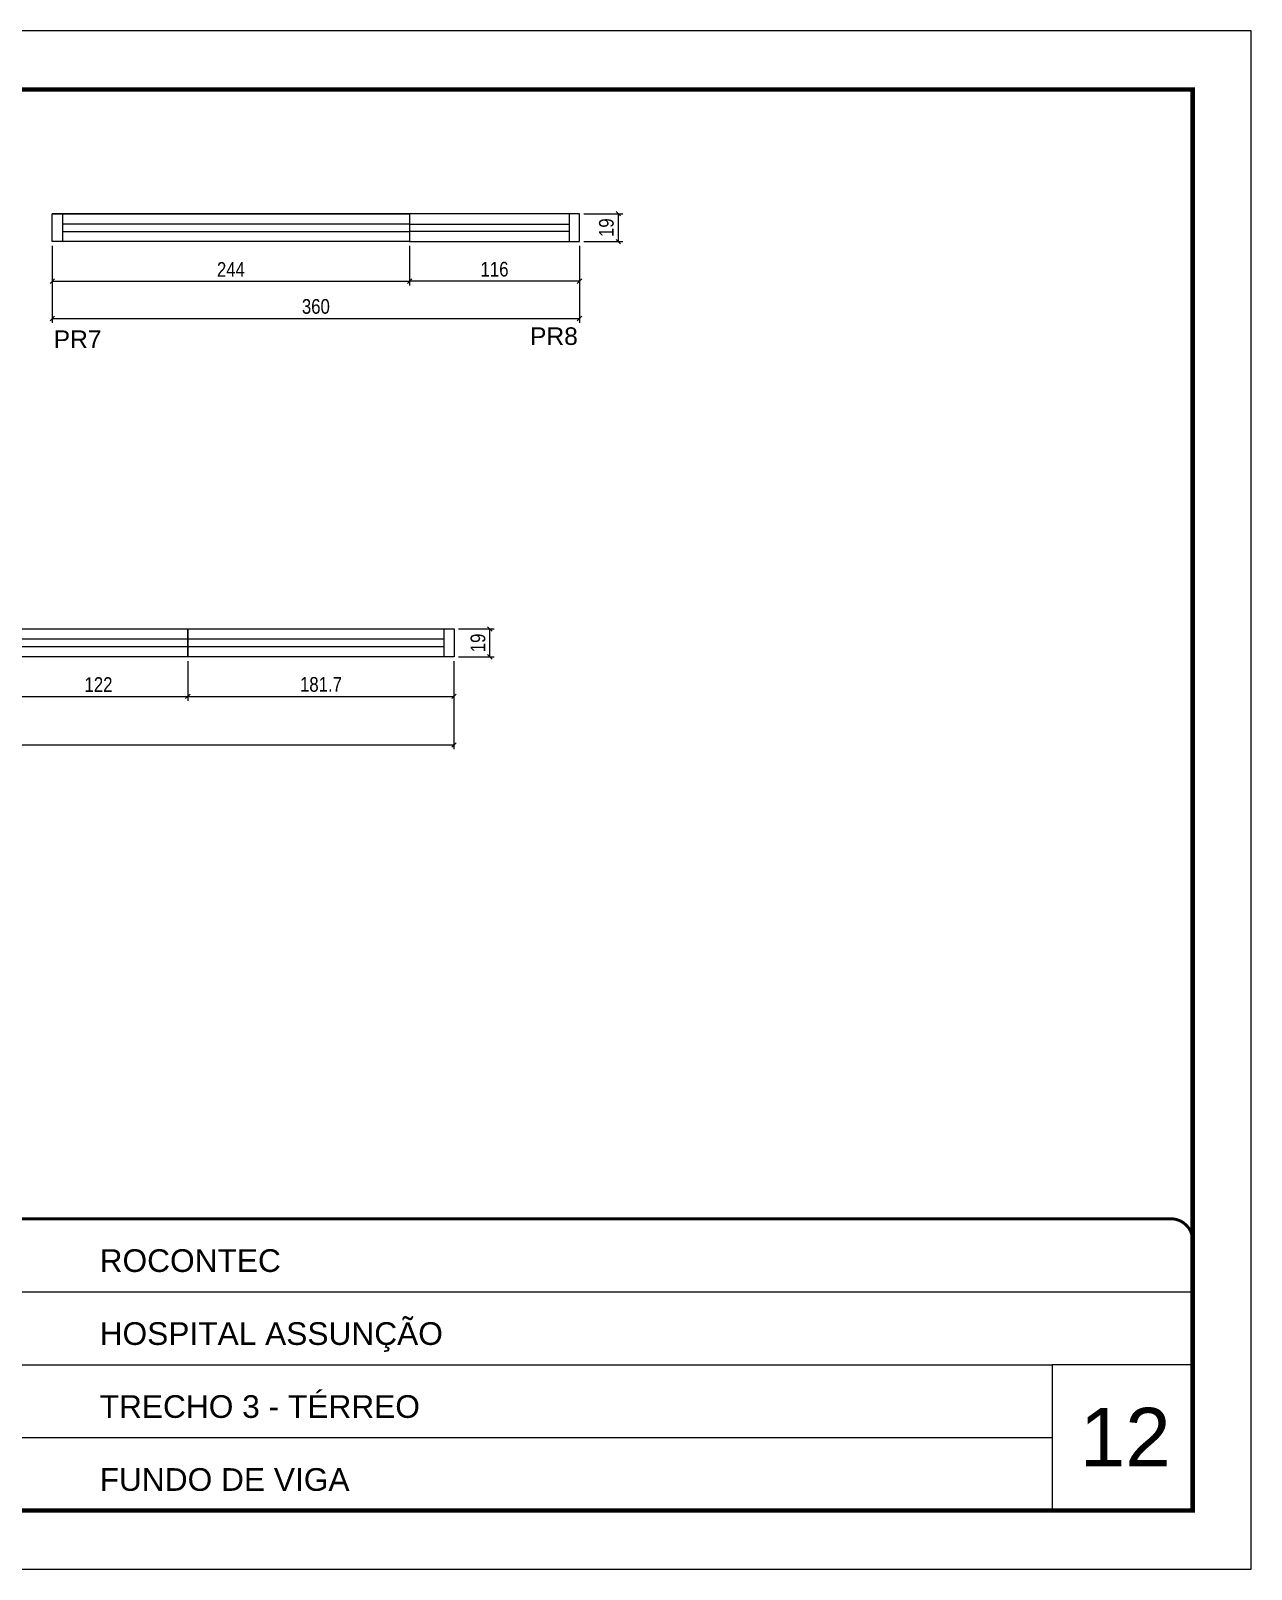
# Model space of a CAD drawing. Extents: x 5442 to 11695, y -218 to 3129.
# Drawn here: x 10862 to 11695, y -218 to 832 of the extents above; entities that cross this region are included whole.
import ezdxf

# ---------------------------------------------------------------- set-up
doc = ezdxf.new("R2010")
doc.units = 0
doc.linetypes.add('CONTINUO', pattern=[0])
doc.linetypes.add('DASHED', pattern=[0.75, 0.5, -0.25])
for name, color, linetype in [('5', 5, 'Continuous'), ('COTA', 241, 'Continuous'), ('Painéis', 200, 'Continuous'), ('SARR_2.2x7', 40, 'Continuous')]:
    doc.layers.add(name, color=color, linetype=linetype)
for name, color, linetype, lineweight in [('CARIMBO', 255, 'Continuous', 9), ('Escoras', 2, 'Continuous', 25), ('Folhas', 255, 'Continuous', 9), ('Romaneio', 3, 'Continuous', 13), ('SARRAFO DE PRESSAO', 251, 'DASHED', 9)]:
    doc.layers.add(name, color=color, linetype=linetype, lineweight=lineweight)
doc.styles.add('ARIAL', font='arial.ttf')
doc.styles.add('COTA TECNICA-50', font='techl___.ttf', dxfattribs={"height": 10})
doc.styles.get("Standard").update_dxf_attribs({"font": 'arial.ttf'})
doc.dimstyles.new('COTA PAINEL-50', dxfattribs={"dimtxt": 10, "dimasz": 3, "dimexe": 3, "dimexo": 3, "dimgap": 3, "dimtad": 1, "dimdec": 1, "dimzin": 12, "dimdsep": 46, "dimtxsty": 'COTA TECNICA-50', "dimblk1": 'OBLIQUE', "dimblk2": 'OBLIQUE', "dimsah": 1, "dimcen": 0.9, "dimclrd": 4, "dimclre": 4, "dimclrt": 240, "dimadec": 1, "dimazin": 3, "dimtfac": 1, "dimtdec": 1, "dimtmove": 0, "dimatfit": 3, "dimfxl": 1, "dimtolj": 1, "dimtzin": 12, "dimarcsym": 0})

# ---------------------------------------------------------------- blocks, each defined once
blk = doc.blocks.new('9999999999')
at = {"color": 30, "linetype": 'CONTINUO'}
for p, q in [((98564.6, 34379.6), (99584, 34379.6)), ((98564.6, 34329.8), (99488, 34329.8)), ((99584, 34329.8), (99488, 34329.8)), ((99488, 34329.8), (99488, 34230.2)), ((98564.6, 34280), (99488, 34280))]:
    blk.add_line(p, q, dxfattribs=at)
at = {"color": 30, "linetype": 'CONTINUO', "const_width": 2}
blk.add_lwpolyline([(99584, 34230.2), (99584, 34414.4, 0.414214), (99569, 34429.4), (98229, 34429.4, 0.414214), (98214, 34414.4), (98214, 34245.2, 0.414214), (98229, 34230.2), (99584, 34230.2)], format="xyb", dxfattribs=at)
at = {"layer": 'Folhas'}
blk.add_lwpolyline([(98139, 34190.2), (99624, 34190.2), (99624, 35240.2), (98139, 35240.2)], close=True, dxfattribs=at)
at = {"layer": 'Folhas', "color": 30, "const_width": 3}
blk.add_lwpolyline([(98214, 34230.2), (99584, 34230.2), (99584, 35200.2), (98214, 35200.2)], close=True, dxfattribs=at)
at = {"color": 7, "linetype": 'Continuous', "ltscale": 5, "style": 'ARIAL'}
for s, height, p in [('ROCONTEC', 15.48, (98837.7, 34393.1)), ('HOSPITAL ASSUNÇÃO', 15.483, (98837.7, 34343.3)), ('TRECHO 3 - TÉRREO', 15.483, (98837.7, 34293.5)), ('FUNDO DE VIGA', 15.483, (98837.7, 34243.7))]:
    blk.add_text(s, height=height, dxfattribs=at).set_placement(p)
blk = doc.blocks.new('_Oblique')
at = {"color": 0, "linetype": 'ByBlock', "lineweight": -2}
blk.add_line((-0.5, -0.5), (0.5, 0.5), dxfattribs=at)
blk = doc.blocks.new('*D1562')
at = {"layer": 'COTA', "color": 4, "linetype": 'ByBlock', "lineweight": -2, "transparency": 16777216}
for p, q in [((11120.7, 685), (11120.7, 658)), ((11236.7, 685), (11236.7, 658)), ((11236.7, 661), (11120.7, 661))]:
    blk.add_line(p, q, dxfattribs=at)
at = {"layer": 'Defpoints', "color": 0, "linetype": 'ByBlock', "transparency": 16777216}
for p in [(11120.7, 688), (11236.7, 688), (11120.7, 661)]:
    blk.add_point(p, dxfattribs=at)
at = {"layer": 'COTA', "color": 4, "linetype": 'ByBlock', "lineweight": -2, "transparency": 16777216, "xscale": 3, "yscale": 3, "zscale": 3, "rotation": 180}
blk.add_blockref('_Oblique', (11120.7, 661), dxfattribs=at)
at = {"layer": 'COTA', "color": 4, "linetype": 'ByBlock', "lineweight": -2, "transparency": 16777216, "xscale": 3, "yscale": 3, "zscale": 3}
blk.add_blockref('_Oblique', (11236.7, 661), dxfattribs=at)
at = {"layer": 'COTA', "color": 240, "linetype": 'ByBlock', "transparency": 16777216, "insert": (11178.7, 669.1), "char_height": 10, "attachment_point": 5, "style": 'COTA TECNICA-50'}
blk.add_mtext('\\A1;116', dxfattribs=at)
blk = doc.blocks.new('*D1563')
at = {"layer": 'COTA', "color": 4, "linetype": 'ByBlock', "lineweight": -2, "transparency": 16777216}
for p, q in [((10876.7, 685), (10876.7, 658)), ((11120.7, 685), (11120.7, 658)), ((10876.7, 661), (11120.7, 661))]:
    blk.add_line(p, q, dxfattribs=at)
at = {"layer": 'Defpoints', "color": 0, "linetype": 'ByBlock', "transparency": 16777216}
for p in [(10876.7, 688), (11120.7, 688), (11120.7, 661)]:
    blk.add_point(p, dxfattribs=at)
at = {"layer": 'COTA', "color": 4, "linetype": 'ByBlock', "lineweight": -2, "transparency": 16777216, "xscale": 3, "yscale": 3, "zscale": 3, "rotation": 180}
blk.add_blockref('_Oblique', (10876.7, 661), dxfattribs=at)
at = {"layer": 'COTA', "color": 4, "linetype": 'ByBlock', "lineweight": -2, "transparency": 16777216, "xscale": 3, "yscale": 3, "zscale": 3}
blk.add_blockref('_Oblique', (11120.7, 661), dxfattribs=at)
at = {"layer": 'COTA', "color": 240, "linetype": 'ByBlock', "transparency": 16777216, "insert": (10998.7, 669), "char_height": 10, "attachment_point": 5, "style": 'COTA TECNICA-50'}
blk.add_mtext('\\A1;244', dxfattribs=at)
blk = doc.blocks.new('*D1564')
at = {"layer": 'Defpoints', "color": 0, "linetype": 'ByBlock', "transparency": 16777216}
for p in [(11236.7, 707), (11236.7, 688), (11263.2, 688)]:
    blk.add_point(p, dxfattribs=at)
at = {"layer": 'Romaneio', "color": 4, "linetype": 'ByBlock', "lineweight": -2, "transparency": 16777216}
for p, q in [((11239.7, 707), (11266.2, 707)), ((11263.2, 707), (11263.2, 688)), ((11239.7, 688), (11266.2, 688))]:
    blk.add_line(p, q, dxfattribs=at)
at = {"layer": 'Romaneio', "color": 4, "linetype": 'ByBlock', "lineweight": -2, "transparency": 16777216, "xscale": 3, "yscale": 3, "zscale": 3}
for p, rotation in [((11263.2, 707), 90), ((11263.2, 688), 270)]:
    blk.add_blockref('_Oblique', p, dxfattribs=dict(at, rotation=rotation))
at = {"layer": 'Romaneio', "color": 240, "linetype": 'ByBlock', "transparency": 16777216, "insert": (11255.1, 697.5), "char_height": 10, "attachment_point": 5, "rotation": 90, "style": 'COTA TECNICA-50'}
blk.add_mtext('\\A1;19', dxfattribs=at)
blk = doc.blocks.new('*D1565')
at = {"layer": 'Defpoints', "color": 0, "linetype": 'ByBlock', "transparency": 16777216}
for p in [(10876.7, 688), (11236.7, 688), (11236.7, 635.5)]:
    blk.add_point(p, dxfattribs=at)
at = {"layer": 'Romaneio', "color": 4, "linetype": 'ByBlock', "lineweight": -2, "transparency": 16777216}
for p, q in [((10876.7, 685), (10876.7, 632.5)), ((11236.7, 685), (11236.7, 632.5)), ((10876.7, 635.5), (11236.7, 635.5))]:
    blk.add_line(p, q, dxfattribs=at)
at = {"layer": 'Romaneio', "color": 4, "linetype": 'ByBlock', "lineweight": -2, "transparency": 16777216, "xscale": 3, "yscale": 3, "zscale": 3, "rotation": 180}
blk.add_blockref('_Oblique', (10876.7, 635.5), dxfattribs=at)
at = {"layer": 'Romaneio', "color": 4, "linetype": 'ByBlock', "lineweight": -2, "transparency": 16777216, "xscale": 3, "yscale": 3, "zscale": 3}
blk.add_blockref('_Oblique', (11236.7, 635.5), dxfattribs=at)
at = {"layer": 'Romaneio', "color": 240, "linetype": 'ByBlock', "transparency": 16777216, "insert": (11056.7, 643.7), "char_height": 10, "attachment_point": 5, "style": 'COTA TECNICA-50'}
blk.add_mtext('\\A1;360', dxfattribs=at)
blk = doc.blocks.new('*D1577')
at = {"layer": 'COTA', "color": 4, "linetype": 'ByBlock', "lineweight": -2, "transparency": 16777216}
for p, q in [((10847.3, 401.6), (10847.3, 374.6)), ((10969.3, 401.6), (10969.3, 374.6)), ((10847.3, 377.6), (10969.3, 377.6))]:
    blk.add_line(p, q, dxfattribs=at)
at = {"layer": 'Defpoints', "color": 0, "linetype": 'ByBlock', "transparency": 16777216}
for p in [(10847.3, 404.6), (10969.3, 404.6), (10969.3, 377.6)]:
    blk.add_point(p, dxfattribs=at)
at = {"layer": 'COTA', "color": 4, "linetype": 'ByBlock', "lineweight": -2, "transparency": 16777216, "xscale": 3, "yscale": 3, "zscale": 3, "rotation": 180}
blk.add_blockref('_Oblique', (10847.3, 377.6), dxfattribs=at)
at = {"layer": 'COTA', "color": 4, "linetype": 'ByBlock', "lineweight": -2, "transparency": 16777216, "xscale": 3, "yscale": 3, "zscale": 3}
blk.add_blockref('_Oblique', (10969.3, 377.6), dxfattribs=at)
at = {"layer": 'COTA', "color": 240, "linetype": 'ByBlock', "transparency": 16777216, "insert": (10908.3, 385.7), "char_height": 10, "attachment_point": 5, "style": 'COTA TECNICA-50'}
blk.add_mtext('\\A1;122', dxfattribs=at)
blk = doc.blocks.new('*D1578')
at = {"layer": 'COTA', "color": 4, "linetype": 'ByBlock', "lineweight": -2, "transparency": 16777216}
for p, q in [((10969.3, 401.6), (10969.3, 374.6)), ((11151, 401.6), (11151, 374.6)), ((10969.3, 377.6), (11151, 377.6))]:
    blk.add_line(p, q, dxfattribs=at)
at = {"layer": 'Defpoints', "color": 0, "linetype": 'ByBlock', "transparency": 16777216}
for p in [(10969.3, 404.6), (11151, 404.6), (11151, 377.6)]:
    blk.add_point(p, dxfattribs=at)
at = {"layer": 'COTA', "color": 4, "linetype": 'ByBlock', "lineweight": -2, "transparency": 16777216, "xscale": 3, "yscale": 3, "zscale": 3}
for p, rotation in [((10969.3, 377.6), 180.0047107747532), ((11151, 377.6), 0.004710774753221218)]:
    blk.add_blockref('_Oblique', p, dxfattribs=dict(at, rotation=rotation))
at = {"layer": 'COTA', "color": 240, "linetype": 'ByBlock', "transparency": 16777216, "insert": (11060.2, 385.7), "char_height": 10, "attachment_point": 5, "rotation": 0.0047, "style": 'COTA TECNICA-50'}
blk.add_mtext('\\A1;181.7', dxfattribs=at)
blk = doc.blocks.new('*D1579')
at = {"layer": 'Defpoints', "color": 0, "linetype": 'ByBlock', "transparency": 16777216}
for p in [(11151, 423.6), (11175.5, 423.6), (11151, 404.6)]:
    blk.add_point(p, dxfattribs=at)
at = {"layer": 'Escoras', "color": 4, "linetype": 'ByBlock', "lineweight": -2, "transparency": 16777216}
for p, q in [((11154, 423.6), (11178.5, 423.6)), ((11175.5, 404.6), (11175.5, 423.6)), ((11154, 404.6), (11178.5, 404.6))]:
    blk.add_line(p, q, dxfattribs=at)
at = {"layer": 'Escoras', "color": 4, "linetype": 'ByBlock', "lineweight": -2, "transparency": 16777216, "xscale": 3, "yscale": 3, "zscale": 3}
for p, rotation in [((11175.5, 423.6), 90), ((11175.5, 404.6), 270)]:
    blk.add_blockref('_Oblique', p, dxfattribs=dict(at, rotation=rotation))
at = {"layer": 'Escoras', "color": 240, "linetype": 'ByBlock', "transparency": 16777216, "insert": (11167.4, 414.1), "char_height": 10, "attachment_point": 5, "rotation": 90, "style": 'COTA TECNICA-50'}
blk.add_mtext('\\A1;19', dxfattribs=at)
blk = doc.blocks.new('*D1246')
at = {"layer": 'Defpoints', "color": 0, "linetype": 'ByBlock', "transparency": 16777216}
for p in [(10359.3, 404.6), (11151, 404.6), (11151, 344.5)]:
    blk.add_point(p, dxfattribs=at)
at = {"layer": 'Escoras', "color": 4, "linetype": 'ByBlock', "lineweight": -2, "transparency": 16777216}
for p, q in [((10359.3, 401.6), (10359.3, 341.5)), ((11151, 401.6), (11151, 341.5)), ((10359.3, 344.5), (11151, 344.5))]:
    blk.add_line(p, q, dxfattribs=at)
at = {"layer": 'Escoras', "color": 4, "linetype": 'ByBlock', "lineweight": -2, "transparency": 16777216, "xscale": 3, "yscale": 3, "zscale": 3, "rotation": 180}
blk.add_blockref('_Oblique', (10359.3, 344.5), dxfattribs=at)
at = {"layer": 'Escoras', "color": 4, "linetype": 'ByBlock', "lineweight": -2, "transparency": 16777216, "xscale": 3, "yscale": 3, "zscale": 3}
blk.add_blockref('_Oblique', (11151, 344.5), dxfattribs=at)
at = {"layer": 'Escoras', "color": 240, "linetype": 'ByBlock', "transparency": 16777216, "insert": (10755.2, 352.6), "char_height": 10, "attachment_point": 5, "style": 'COTA TECNICA-50'}
blk.add_mtext('\\A1;791.7', dxfattribs=at)

msp = doc.modelspace()

# ---------------------------------------------------------------- linework, layer by layer
at = {"layer": 'Painéis', "linetype": 'Continuous'}
msp.add_lwpolyline([(11120.75, 707), (11120.75, 688), (11236.75, 688), (11236.75, 707), (10876.75, 707)], dxfattribs=at)
for points in [[(10876.75, 707), (11120.75, 707), (11120.75, 688), (10876.75, 688)], [(10847.34, 423.63), (10969.34, 423.63), (10969.34, 404.63), (10847.34, 404.63)], [(10969.34, 423.63), (11151.04, 423.63), (11151.04, 404.65), (10969.34, 404.63)]]:
    msp.add_lwpolyline(points, close=True, dxfattribs=at)
at = {"layer": 'SARR_2.2x7', "linetype": 'Continuous'}
for p, q in [((10883.75, 707), (10883.75, 688)), ((11229.75, 707), (11229.75, 688)), ((11120.75, 700), (10883.75, 700)), ((10883.75, 695), (11120.75, 695)), ((11120.75, 700), (11229.75, 700)), ((11229.75, 695), (11120.75, 695)), ((11144.02, 423.65), (11144.04, 404.65)), ((10969.34, 416.63), (10847.34, 416.63)), ((10847.34, 411.63), (10969.34, 411.63)), ((11144.03, 416.63), (10969.34, 416.63)), ((10969.34, 411.63), (11144.03, 411.63))]:
    msp.add_line(p, q, dxfattribs=at)

# ---------------------------------------------------------------- block references
at = {"layer": 'SARRAFO DE PRESSAO', "color": 6, "linetype": 'ByBlock'}
msp.add_blockref('9999999999', (-87928.62, -34408.31), dxfattribs=at)

# ---------------------------------------------------------------- texts
at = {"layer": '5', "linetype": 'Continuous'}
for s, p in [('PR7', (10877.74, 615.38)), ('PR8', (11202.96, 617.47))]:
    msp.add_text(s, height=12, rotation=359.99996, dxfattribs=at).set_placement(p)
at = {"layer": 'CARIMBO', "style": 'ARIAL'}
msp.add_text('12', height=40, dxfattribs=at).set_placement((11578.21, -147.96))

# ---------------------------------------------------------------- dimensions: what is measured, and where the dimension line sits
at = {"layer": 'COTA', "linetype": 'ByBlock'}
for p1, p2, picture, middle in [((10876.75, 688), (11120.75, 688), '*D1563', (10998.75, 669.05)), ((10847.34, 404.63), (10969.34, 404.63), '*D1577', (10908.34, 385.66)), ((10969.34, 404.63), (11151.04, 404.65), '*D1578', (11060.19, 385.7))]:
    dim = msp.add_aligned_dim(p1=p1, p2=p2, distance=-27.03, dimstyle='COTA PAINEL-50', override={"dimarcsym": 1}, dxfattribs=at)
    dim.commit()
    dim.dimension.update_dxf_attribs({"geometry": picture, "text_midpoint": middle})
dim = msp.add_linear_dim(base=(11120.75, 660.97), p1=(11236.75, 688), p2=(11120.75, 688), dimstyle='COTA PAINEL-50', override={"dimarcsym": 1}, dxfattribs=at)
dim.commit()
dim.dimension.update_dxf_attribs({"geometry": '*D1562', "text_midpoint": (11178.75, 669.07)})
at = {"layer": 'Escoras', "linetype": 'ByBlock'}
dim = msp.add_linear_dim(base=(11175.52, 423.63), p1=(11151.04, 404.65), p2=(11151.04, 423.63), angle=90, dimstyle='COTA PAINEL-50', override={"dimarcsym": 1}, dxfattribs=at)
dim.commit()
dim.dimension.update_dxf_attribs({"geometry": '*D1579', "text_midpoint": (11167.43, 414.14)})
dim = msp.add_linear_dim(base=(11151.04, 344.48), p1=(10359.34, 404.63), p2=(11151.04, 404.65), dimstyle='COTA PAINEL-50', override={"dimarcsym": 1}, dxfattribs=at)
dim.commit()
dim.dimension.update_dxf_attribs({"geometry": '*D1246', "text_midpoint": (10755.19, 352.58)})
at = {"layer": 'Romaneio', "linetype": 'ByBlock'}
dim = msp.add_linear_dim(base=(11263.18, 688), p1=(11236.75, 707), p2=(11236.75, 688), angle=90, dimstyle='COTA PAINEL-50', override={"dimarcsym": 1}, dxfattribs=at)
dim.commit()
dim.dimension.update_dxf_attribs({"geometry": '*D1564', "text_midpoint": (11255.09, 697.5)})
dim = msp.add_linear_dim(base=(11236.75, 635.48), p1=(10876.75, 688), p2=(11236.75, 688), dimstyle='COTA PAINEL-50', override={"dimarcsym": 1}, dxfattribs=at)
dim.commit()
dim.dimension.update_dxf_attribs({"geometry": '*D1565', "text_midpoint": (11056.75, 643.69)})

doc.saveas('drawing.dxf')
